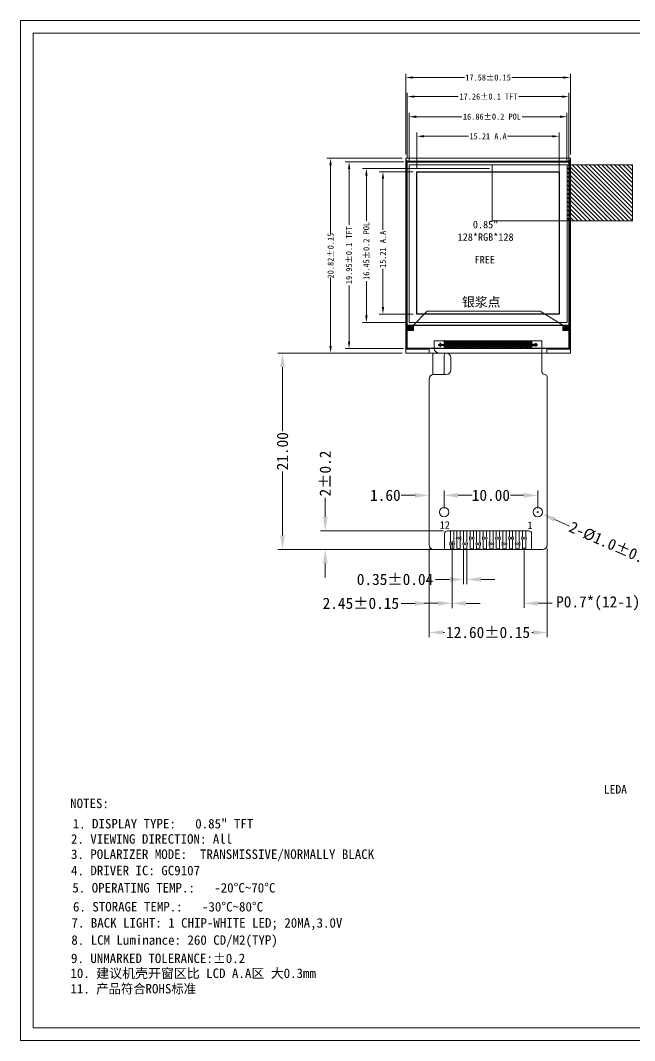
# Model space of a CAD drawing. Header units: millimetres. Extents: x 1551 to 1715, y -93 to 16.
# Drawn here: x 1551.4 to 1617, y -93.4 to 15.7 of the extents above; entities that cross this region are included whole.
import ezdxf
from ezdxf.lldxf.tags import DXFTag

# ---------------------------------------------------------------- set-up
doc = ezdxf.new("R2010")
doc.units = ezdxf.units.MM
for name, color, linetype, lineweight in [('BEZEL', 4, 'Continuous', 20), ('CEN', 1, 'CENTER', 15), ('FPC', 40, 'Continuous', 20), ('OBJ-DIM', 2, 'Continuous', 15), ('图框', 7, 'Continuous', 0)]:
    doc.layers.add(name, color=color, linetype=linetype, lineweight=lineweight)
doc.layers.add('DIM', color=120, linetype='Continuous')
doc.layers.add('Frame', color=7, linetype='Continuous')
doc.styles.add('宋体', font='')
doc.styles.get('宋体').set_extended_font_data('SimSun')
tags = doc.linetypes.add('CENTER', pattern=[2, 1.25, -0.25, 0.25, -0.25]).pattern_tags.tags
tags[10:11] = [DXFTag(74, 4), DXFTag(75, 0), DXFTag(340, '0'), DXFTag(46, 0.0), DXFTag(50, 0.0), DXFTag(44, 0.0), DXFTag(45, 0.0)]
tags[8:9] = [DXFTag(74, 4), DXFTag(75, 0), DXFTag(340, '0'), DXFTag(46, 0.0), DXFTag(50, 0.0), DXFTag(44, 0.0), DXFTag(45, 0.0)]
tags[6:7] = [DXFTag(74, 4), DXFTag(75, 0), DXFTag(340, '0'), DXFTag(46, 0.0), DXFTag(50, 0.0), DXFTag(44, 0.0), DXFTag(45, 0.0)]
tags[4:5] = [DXFTag(74, 4), DXFTag(75, 0), DXFTag(340, '0'), DXFTag(46, 0.0), DXFTag(50, 0.0), DXFTag(44, 0.0), DXFTag(45, 0.0)]
doc.dimstyles.new('ISO-25$0', dxfattribs={"dimscale": 0.5, "dimtxt": 2, "dimasz": 2, "dimexe": 0.8, "dimexo": 0.8, "dimtad": 0, "dimrnd": 0.01, "dimzin": 9, "dimdsep": 46, "dimtxsty": 'Standard', "dimcen": 2.5, "dimadec": 0, "dimazin": 2, "dimtfac": 1, "dimtofl": 0, "dimtmove": 0, "dimatfit": 0, "dimfxl": 1, "dimlwd": 13, "dimlwe": 13, "dimarcsym": 0})
doc.dimstyles.new('标准', dxfattribs={"dimtxt": 1.8, "dimasz": 1.5, "dimexe": 0.5, "dimexo": 0.4, "dimgap": 0.1, "dimtad": 1, "dimzin": 1, "dimdsep": 46, "dimtxsty": '宋体', "dimblk": 'CLOSEDBLANK', "dimcen": 0.09, "dimclrd": 96, "dimclre": 96, "dimclrt": 3, "dimadec": 0, "dimazin": 0, "dimtfac": 1, "dimtofl": 0, "dimtmove": 0, "dimatfit": 1, "dimldrblk": 'CLOSEDBLANK', "dimfxl": 1, "dimtolj": 1, "dimlwd": 0, "dimlwe": 0, "dimarcsym": 0})

# ---------------------------------------------------------------- blocks, each defined once
blk = doc.blocks.new('*D1')
at = {"color": 3, "lineweight": 13, "transparency": 16777216}
for p, q in [((1592.32, 0.54), (1586.06, 0.54)), ((1586.46, -0.21), (1586.46, -6.19)), ((1586.46, -18.66), (1586.46, -12.65)), ((1592.28, -19.41), (1586.06, -19.41))]:
    blk.add_line(p, q, dxfattribs=at)
at = {"color": 3, "transparency": 16777216}
for points in [[(1586.34, -0.21), (1586.59, -0.21), (1586.46, 0.54)], [(1586.34, -18.66), (1586.59, -18.66), (1586.46, -19.41)]]:
    blk.add_solid(points, dxfattribs=at)
at = {"layer": 'DEFPOINTS', "color": 0, "transparency": 16777216}
for p in [(1592.72, 0.54), (1586.46, -19.41), (1592.68, -19.41)]:
    blk.add_point(p, dxfattribs=at)
at = {"color": 3, "lineweight": 0, "transparency": 16777216, "insert": (1586.46, -9.42), "char_height": 0.65, "attachment_point": 5, "rotation": 90, "style": '宋体'}
blk.add_mtext('19.95%%P0.1 TFT', dxfattribs=at)
blk = doc.blocks.new('*D2')
at = {"color": 3, "lineweight": 13, "transparency": 16777216}
for p, q in [((1592.68, 0.94), (1592.68, 7.93)), ((1609.94, 0.54), (1609.94, 7.93)), ((1593.43, 7.53), (1598.11, 7.53)), ((1609.19, 7.53), (1604.58, 7.53))]:
    blk.add_line(p, q, dxfattribs=at)
at = {"color": 3, "transparency": 16777216}
for points in [[(1593.43, 7.65), (1593.43, 7.4), (1592.68, 7.53)], [(1609.19, 7.65), (1609.19, 7.4), (1609.94, 7.53)]]:
    blk.add_solid(points, dxfattribs=at)
at = {"layer": 'DEFPOINTS', "color": 0, "transparency": 16777216}
for p in [(1609.94, 7.53), (1592.68, 0.54), (1609.94, 0.14)]:
    blk.add_point(p, dxfattribs=at)
at = {"color": 3, "lineweight": 0, "transparency": 16777216, "insert": (1601.35, 7.53), "char_height": 0.65, "attachment_point": 5, "style": '宋体'}
blk.add_mtext('17.26%%P0.1 TFT', dxfattribs=at)
blk = doc.blocks.new('*D5')
at = {"color": 3, "lineweight": 13, "transparency": 16777216}
for p, q in [((1592.88, 0.64), (1592.88, 5.78)), ((1609.74, 0.64), (1609.74, 5.78)), ((1593.63, 5.38), (1598.49, 5.38)), ((1608.99, 5.38), (1604.96, 5.38))]:
    blk.add_line(p, q, dxfattribs=at)
at = {"color": 3, "transparency": 16777216}
for points in [[(1593.63, 5.5), (1593.63, 5.25), (1592.88, 5.38)], [(1608.99, 5.5), (1608.99, 5.25), (1609.74, 5.38)]]:
    blk.add_solid(points, dxfattribs=at)
at = {"layer": 'DEFPOINTS', "color": 0, "transparency": 16777216}
for p in [(1609.74, 5.38), (1592.88, 0.24), (1609.74, 0.24)]:
    blk.add_point(p, dxfattribs=at)
at = {"color": 3, "lineweight": 0, "transparency": 16777216, "insert": (1601.72, 5.38), "char_height": 0.65, "attachment_point": 5, "style": '宋体'}
blk.add_mtext('16.86%%p0.2 POL', dxfattribs=at)
blk = doc.blocks.new('*D6')
at = {"color": 3, "lineweight": 13, "transparency": 16777216}
for p, q in [((1601.45, -0.16), (1587.91, -0.16)), ((1588.31, -0.91), (1588.31, -5.74)), ((1588.31, -15.86), (1588.31, -12.21)), ((1592.48, -16.61), (1587.91, -16.61))]:
    blk.add_line(p, q, dxfattribs=at)
at = {"color": 3, "transparency": 16777216}
for points in [[(1588.19, -0.91), (1588.44, -0.91), (1588.31, -0.16)], [(1588.19, -15.86), (1588.44, -15.86), (1588.31, -16.61)]]:
    blk.add_solid(points, dxfattribs=at)
at = {"layer": 'DEFPOINTS', "color": 0, "transparency": 16777216}
for p in [(1601.85, -0.16), (1588.31, -16.61), (1592.88, -16.61)]:
    blk.add_point(p, dxfattribs=at)
at = {"color": 3, "lineweight": 0, "transparency": 16777216, "insert": (1588.31, -8.97), "char_height": 0.65, "attachment_point": 5, "rotation": 90, "style": '宋体'}
blk.add_mtext('16.45%%P0.2 POL', dxfattribs=at)
blk = doc.blocks.new('*D8')
at = {"color": 3, "lineweight": 13, "transparency": 16777216}
for p, q in [((1593.31, -0.5), (1589.68, -0.5)), ((1590.08, -1.25), (1590.08, -6.72)), ((1590.08, -14.96), (1590.08, -10.88)), ((1593.31, -15.71), (1589.68, -15.71))]:
    blk.add_line(p, q, dxfattribs=at)
at = {"color": 3, "transparency": 16777216}
for points in [[(1589.96, -1.25), (1590.21, -1.25), (1590.08, -0.5)], [(1589.96, -14.96), (1590.21, -14.96), (1590.08, -15.71)]]:
    blk.add_solid(points, dxfattribs=at)
at = {"layer": 'DEFPOINTS', "color": 0, "transparency": 16777216}
for p in [(1590.08, -0.5), (1593.71, -0.5), (1593.71, -15.71)]:
    blk.add_point(p, dxfattribs=at)
at = {"color": 3, "lineweight": 0, "transparency": 16777216, "insert": (1590.08, -8.8), "char_height": 0.65, "attachment_point": 5, "rotation": 90, "style": '宋体'}
blk.add_mtext('15.21 A.A', dxfattribs=at)
blk = doc.blocks.new('*D9')
at = {"color": 3, "lineweight": 13, "transparency": 16777216}
for p, q in [((1593.71, -0.1), (1593.71, 3.69)), ((1594.46, 3.29), (1599.23, 3.29)), ((1608.16, 3.29), (1603.39, 3.29)), ((1608.91, -0.5), (1608.91, 3.69))]:
    blk.add_line(p, q, dxfattribs=at)
at = {"color": 3, "transparency": 16777216}
for points in [[(1594.46, 3.41), (1594.46, 3.16), (1593.71, 3.29)], [(1608.16, 3.41), (1608.16, 3.16), (1608.91, 3.29)]]:
    blk.add_solid(points, dxfattribs=at)
at = {"layer": 'DEFPOINTS', "color": 0, "transparency": 16777216}
for p in [(1608.91, 3.29), (1593.71, -0.5), (1608.91, -0.9)]:
    blk.add_point(p, dxfattribs=at)
at = {"color": 3, "lineweight": 0, "transparency": 16777216, "insert": (1601.31, 3.29), "char_height": 0.65, "attachment_point": 5, "style": '宋体'}
blk.add_mtext('15.21 A.A', dxfattribs=at)
blk = doc.blocks.new('*D26')
at = {"color": 3, "lineweight": 13, "transparency": 16777216}
for p, q in [((1592.52, 1.34), (1592.52, 9.97)), ((1610.1, 1.34), (1610.1, 9.97)), ((1593.27, 9.57), (1598.79, 9.57)), ((1609.35, 9.57), (1603.84, 9.57))]:
    blk.add_line(p, q, dxfattribs=at)
at = {"color": 3, "transparency": 16777216}
for points in [[(1593.27, 9.69), (1593.27, 9.44), (1592.52, 9.57)], [(1609.35, 9.69), (1609.35, 9.44), (1610.1, 9.57)]]:
    blk.add_solid(points, dxfattribs=at)
at = {"layer": 'DEFPOINTS', "color": 0, "transparency": 16777216}
for p in [(1610.1, 9.57), (1592.52, 0.94), (1610.1, 0.94)]:
    blk.add_point(p, dxfattribs=at)
at = {"color": 3, "lineweight": 0, "transparency": 16777216, "insert": (1601.31, 9.57), "char_height": 0.65, "attachment_point": 5, "style": '宋体'}
blk.add_mtext('17.58%%P0.15', dxfattribs=at)
blk = doc.blocks.new('*D27')
at = {"color": 3, "lineweight": 13, "transparency": 16777216}
for p, q in [((1592.12, 0.94), (1584.09, 0.94)), ((1584.49, 0.19), (1584.49, -7.13)), ((1584.49, -19.13), (1584.49, -11.81)), ((1592.12, -19.88), (1584.09, -19.88))]:
    blk.add_line(p, q, dxfattribs=at)
at = {"color": 3, "transparency": 16777216}
for points in [[(1584.36, 0.19), (1584.61, 0.19), (1584.49, 0.94)], [(1584.36, -19.13), (1584.61, -19.13), (1584.49, -19.88)]]:
    blk.add_solid(points, dxfattribs=at)
at = {"layer": 'DEFPOINTS', "color": 0, "transparency": 16777216}
for p in [(1592.52, 0.94), (1584.49, -19.88), (1592.52, -19.88)]:
    blk.add_point(p, dxfattribs=at)
at = {"color": 3, "lineweight": 0, "transparency": 16777216, "insert": (1584.49, -9.47), "char_height": 0.65, "attachment_point": 5, "rotation": 90, "style": '宋体'}
blk.add_mtext('20.82{\\Ftxt|c0;\\Q3;%%P0.15}', dxfattribs=at)
blk = doc.blocks.new('A$C2CD672AE')
at = {"color": 6}
blk.add_lwpolyline([(1.03, 18.91), (16.23, 18.91), (16.23, 3.7), (1.03, 3.7)], close=True, dxfattribs=at)
for points in [[(3.98, 0.35), (3.38, 0.35), (3.38, 0.45), (3.98, 0.45)], [(3.58, 0.55), (3.48, 0.55), (3.48, 0.25), (3.58, 0.25)], [(4.05, 0.15), (3.98, 0.15), (3.98, 0.85), (4.05, 0.85)], [(3.98, 0.15), (4.05, 0.15), (4.05, 0.85), (3.98, 0.85)], [(4.18, 0.15), (4.11, 0.15), (4.11, 0.85), (4.18, 0.85)], [(4.31, 0.15), (4.24, 0.15), (4.24, 0.85), (4.31, 0.85)], [(4.44, 0.15), (4.37, 0.15), (4.37, 0.85), (4.44, 0.85)], [(4.57, 0.15), (4.5, 0.15), (4.5, 0.85), (4.57, 0.85)], [(4.7, 0.15), (4.63, 0.15), (4.63, 0.85), (4.7, 0.85)], [(4.83, 0.15), (4.76, 0.15), (4.76, 0.85), (4.83, 0.85)], [(4.96, 0.15), (4.89, 0.15), (4.89, 0.85), (4.96, 0.85)], [(5.09, 0.15), (5.02, 0.15), (5.02, 0.85), (5.09, 0.85)], [(5.22, 0.15), (5.15, 0.15), (5.15, 0.85), (5.22, 0.85)], [(5.35, 0.15), (5.28, 0.15), (5.28, 0.85), (5.35, 0.85)], [(5.48, 0.15), (5.41, 0.15), (5.41, 0.85), (5.48, 0.85)], [(5.61, 0.15), (5.54, 0.15), (5.54, 0.85), (5.61, 0.85)], [(5.74, 0.15), (5.67, 0.15), (5.67, 0.85), (5.74, 0.85)], [(5.87, 0.15), (5.8, 0.15), (5.8, 0.85), (5.87, 0.85)], [(6, 0.15), (5.93, 0.15), (5.93, 0.85), (6, 0.85)], [(6.13, 0.15), (6.06, 0.15), (6.06, 0.85), (6.13, 0.85)], [(6.26, 0.15), (6.19, 0.15), (6.19, 0.85), (6.26, 0.85)], [(6.39, 0.15), (6.32, 0.15), (6.32, 0.85), (6.39, 0.85)], [(6.52, 0.15), (6.45, 0.15), (6.45, 0.85), (6.52, 0.85)], [(6.65, 0.15), (6.58, 0.15), (6.58, 0.85), (6.65, 0.85)], [(6.78, 0.15), (6.71, 0.15), (6.71, 0.85), (6.78, 0.85)], [(6.91, 0.15), (6.84, 0.15), (6.84, 0.85), (6.91, 0.85)], [(7.04, 0.15), (6.97, 0.15), (6.97, 0.85), (7.04, 0.85)], [(7.17, 0.15), (7.1, 0.15), (7.1, 0.85), (7.17, 0.85)], [(7.3, 0.15), (7.23, 0.15), (7.23, 0.85), (7.3, 0.85)], [(7.43, 0.15), (7.36, 0.15), (7.36, 0.85), (7.43, 0.85)], [(7.56, 0.15), (7.49, 0.15), (7.49, 0.85), (7.56, 0.85)], [(7.69, 0.15), (7.62, 0.15), (7.62, 0.85), (7.69, 0.85)], [(7.82, 0.15), (7.75, 0.15), (7.75, 0.85), (7.82, 0.85)], [(7.95, 0.15), (7.88, 0.15), (7.88, 0.85), (7.95, 0.85)], [(8.08, 0.15), (8.01, 0.15), (8.01, 0.85), (8.08, 0.85)], [(8.21, 0.15), (8.14, 0.15), (8.14, 0.85), (8.21, 0.85)], [(8.34, 0.15), (8.27, 0.15), (8.27, 0.85), (8.34, 0.85)], [(8.47, 0.15), (8.4, 0.15), (8.4, 0.85), (8.47, 0.85)], [(8.6, 0.15), (8.53, 0.15), (8.53, 0.85), (8.6, 0.85)], [(8.73, 0.15), (8.66, 0.15), (8.66, 0.85), (8.73, 0.85)], [(8.86, 0.15), (8.79, 0.15), (8.79, 0.85), (8.86, 0.85)], [(8.99, 0.15), (8.92, 0.15), (8.92, 0.85), (8.99, 0.85)], [(9.12, 0.15), (9.05, 0.15), (9.05, 0.85), (9.12, 0.85)], [(9.25, 0.15), (9.18, 0.15), (9.18, 0.85), (9.25, 0.85)], [(9.38, 0.15), (9.31, 0.15), (9.31, 0.85), (9.38, 0.85)], [(9.51, 0.15), (9.44, 0.15), (9.44, 0.85), (9.51, 0.85)], [(9.64, 0.15), (9.57, 0.15), (9.57, 0.85), (9.64, 0.85)], [(9.77, 0.15), (9.7, 0.15), (9.7, 0.85), (9.77, 0.85)], [(9.9, 0.15), (9.83, 0.15), (9.83, 0.85), (9.9, 0.85)], [(10.03, 0.15), (9.96, 0.15), (9.96, 0.85), (10.03, 0.85)], [(10.16, 0.15), (10.09, 0.15), (10.09, 0.85), (10.16, 0.85)], [(10.29, 0.15), (10.22, 0.15), (10.22, 0.85), (10.29, 0.85)], [(10.42, 0.15), (10.35, 0.15), (10.35, 0.85), (10.42, 0.85)], [(10.55, 0.15), (10.48, 0.15), (10.48, 0.85), (10.55, 0.85)], [(10.68, 0.15), (10.61, 0.15), (10.61, 0.85), (10.68, 0.85)], [(10.81, 0.15), (10.74, 0.15), (10.74, 0.85), (10.81, 0.85)], [(10.94, 0.15), (10.87, 0.15), (10.87, 0.85), (10.94, 0.85)], [(11.07, 0.15), (11, 0.15), (11, 0.85), (11.07, 0.85)], [(11.2, 0.15), (11.13, 0.15), (11.13, 0.85), (11.2, 0.85)], [(11.33, 0.15), (11.26, 0.15), (11.26, 0.85), (11.33, 0.85)], [(11.46, 0.15), (11.39, 0.15), (11.39, 0.85), (11.46, 0.85)], [(11.59, 0.15), (11.52, 0.15), (11.52, 0.85), (11.59, 0.85)], [(11.72, 0.15), (11.65, 0.15), (11.65, 0.85), (11.72, 0.85)], [(11.85, 0.15), (11.78, 0.15), (11.78, 0.85), (11.85, 0.85)], [(11.98, 0.15), (11.91, 0.15), (11.91, 0.85), (11.98, 0.85)], [(12.11, 0.15), (12.04, 0.15), (12.04, 0.85), (12.11, 0.85)], [(12.24, 0.15), (12.17, 0.15), (12.17, 0.85), (12.24, 0.85)], [(12.37, 0.15), (12.3, 0.15), (12.3, 0.85), (12.37, 0.85)], [(12.5, 0.15), (12.43, 0.15), (12.43, 0.85), (12.5, 0.85)], [(12.63, 0.15), (12.56, 0.15), (12.56, 0.85), (12.63, 0.85)], [(12.76, 0.15), (12.69, 0.15), (12.69, 0.85), (12.76, 0.85)], [(12.89, 0.15), (12.82, 0.15), (12.82, 0.85), (12.89, 0.85)], [(13.02, 0.15), (12.95, 0.15), (12.95, 0.85), (13.02, 0.85)], [(13.15, 0.15), (13.08, 0.15), (13.08, 0.85), (13.15, 0.85)], [(13.28, 0.15), (13.21, 0.15), (13.21, 0.85), (13.28, 0.85)], [(13.28, 0.35), (13.88, 0.35), (13.88, 0.45), (13.28, 0.45)], [(13.68, 0.55), (13.78, 0.55), (13.78, 0.25), (13.68, 0.25)]]:
    blk.add_lwpolyline(points, close=True)
at = {"layer": 'DIM'}
for p, q in [((0, 19.95), (17.26, 19.95)), ((0, 0), (0, 19.95)), ((17.26, 19.95), (17.26, 0)), ((0, 2.5), (17.26, 2.5)), ((17.26, 0), (0, 0))]:
    blk.add_line(p, q, dxfattribs=at)
at = {"color": 4, "char_height": 2, "attachment_point": 1, "style": '宋体'}
for s, insert, width in [('{\\H0.4x;   0.85" \\P128*RGB*128}', (5.37, 13.66), 8.1916), ('{\\H0.4x;FREE}', (7.19, 9.9), 3.1399)]:
    blk.add_mtext(s, dxfattribs=dict(at, insert=insert, width=width))
blk = doc.blocks.new('*D29')
at = {"color": 4, "lineweight": 0, "transparency": 16777216}
for p, q in [((1595.01, -40.78), (1595.01, -50.25)), ((1607.61, -40.78), (1607.61, -50.25)), ((1596.51, -49.75), (1596.64, -49.75)), ((1606.11, -49.75), (1605.98, -49.75))]:
    blk.add_line(p, q, dxfattribs=at)
at = {"color": 4, "transparency": 16777216}
for points in [[(1596.51, -49.5), (1596.51, -50), (1595.01, -49.75)], [(1606.11, -49.5), (1606.11, -50), (1607.61, -49.75)]]:
    blk.add_solid(points, dxfattribs=at)
at = {"layer": 'DEFPOINTS', "color": 0, "transparency": 16777216}
for p in [(1595.01, -40.38), (1607.61, -40.38), (1607.61, -49.75)]:
    blk.add_point(p, dxfattribs=at)
at = {"color": 4, "lineweight": 0, "transparency": 16777216, "insert": (1601.31, -49.75), "char_height": 1.2, "attachment_point": 5, "style": '宋体'}
blk.add_mtext('\\A1;12.60%%p0.15', dxfattribs=at)
blk = doc.blocks.new('_ClosedBlank')
at = {"color": 0, "linetype": 'ByBlock', "lineweight": -2}
for p, q in [((-1, 0.167), (0, 0)), ((-1, 0.167), (-1, -0.167)), ((0, 0), (-1, -0.167))]:
    blk.add_line(p, q, dxfattribs=at)
blk = doc.blocks.new('*D30')
at = {"color": 4, "lineweight": 0, "transparency": 16777216}
for p, q in [((1595.01, -40.78), (1595.01, -47.14)), ((1597.46, -40.68), (1597.46, -47.14)), ((1593.51, -46.64), (1592.01, -46.64)), ((1598.96, -46.64), (1600.46, -46.64))]:
    blk.add_line(p, q, dxfattribs=at)
at = {"color": 4, "transparency": 16777216}
for points in [[(1593.51, -46.39), (1593.51, -46.89), (1595.01, -46.64)], [(1598.96, -46.39), (1598.96, -46.89), (1597.46, -46.64)]]:
    blk.add_solid(points, dxfattribs=at)
at = {"layer": 'DEFPOINTS', "color": 0, "transparency": 16777216}
for p in [(1597.46, -40.28), (1595.01, -40.38), (1597.46, -46.64)]:
    blk.add_point(p, dxfattribs=at)
at = {"color": 4, "lineweight": 0, "transparency": 16777216, "insert": (1587.72, -46.64), "char_height": 1.2, "attachment_point": 5, "style": '宋体'}
blk.add_mtext('\\A1;2.45%%p0.15', dxfattribs=at)
blk = doc.blocks.new('*D31')
at = {"color": 4, "lineweight": 0, "transparency": 16777216}
for p, q in [((1598.69, -40.88), (1598.69, -44.58)), ((1599.04, -40.88), (1599.04, -44.58)), ((1597.19, -44.08), (1595.69, -44.08)), ((1600.54, -44.08), (1602.04, -44.08))]:
    blk.add_line(p, q, dxfattribs=at)
at = {"color": 4, "transparency": 16777216}
for points in [[(1597.19, -43.83), (1597.19, -44.33), (1598.69, -44.08)], [(1600.54, -43.83), (1600.54, -44.33), (1599.04, -44.08)]]:
    blk.add_solid(points, dxfattribs=at)
at = {"layer": 'DEFPOINTS', "color": 0, "transparency": 16777216}
for p in [(1598.69, -40.48), (1599.04, -40.48), (1599.04, -44.08)]:
    blk.add_point(p, dxfattribs=at)
at = {"color": 4, "lineweight": 0, "transparency": 16777216, "insert": (1591.37, -44.08), "char_height": 1.2, "attachment_point": 5, "style": '宋体'}
blk.add_mtext('\\A1;0.35%%p0.04', dxfattribs=at)
blk = doc.blocks.new('*D32')
at = {"color": 4, "lineweight": 0, "transparency": 16777216}
for p, q in [((1606.52, -36.88), (1606.7, -36.88)), ((1606.61, -36.97), (1606.61, -36.79)), ((1608.44, -37.68), (1610.01, -38.37))]:
    blk.add_line(p, q, dxfattribs=at)
at = {"color": 4, "transparency": 16777216}
blk.add_solid([(1608.54, -37.45), (1608.34, -37.91), (1607.07, -37.08)], dxfattribs=at)
at = {"layer": 'DEFPOINTS', "color": 0, "transparency": 16777216}
for p in [(1606.15, -36.68), (1607.07, -37.08)]:
    blk.add_point(p, dxfattribs=at)
at = {"color": 4, "lineweight": 0, "transparency": 16777216, "insert": (1614.73, -40.44), "char_height": 1.2, "attachment_point": 5, "rotation": 336.3049, "style": '宋体'}
blk.add_mtext('\\A1;2-%%c1.0%%p0.05', dxfattribs=at)
blk = doc.blocks.new('*D33')
at = {"color": 4, "lineweight": 0, "transparency": 16777216}
for p, q in [((1597.46, -39.98), (1597.46, -47.13)), ((1605.16, -40.68), (1605.16, -47.13)), ((1595.96, -46.63), (1594.46, -46.63)), ((1606.66, -46.63), (1608.16, -46.63))]:
    blk.add_line(p, q, dxfattribs=at)
at = {"color": 4, "transparency": 16777216}
for points in [[(1595.96, -46.38), (1595.96, -46.88), (1597.46, -46.63)], [(1606.66, -46.38), (1606.66, -46.88), (1605.16, -46.63)]]:
    blk.add_solid(points, dxfattribs=at)
at = {"layer": 'DEFPOINTS', "color": 0, "transparency": 16777216}
for p in [(1597.46, -39.58), (1605.16, -40.28), (1605.16, -46.63)]:
    blk.add_point(p, dxfattribs=at)
at = {"color": 4, "lineweight": 0, "transparency": 16777216, "insert": (1616.74, -46.63), "char_height": 1.2, "attachment_point": 5, "style": '宋体'}
blk.add_mtext('\\A1;P0.7*(12-1)=7.7%%p0.1', dxfattribs=at)
blk = doc.blocks.new('*D34')
at = {"color": 4, "lineweight": 0, "transparency": 16777216}
for p, q in [((1596.61, -36.48), (1596.61, -34.59)), ((1606.61, -36.48), (1606.61, -34.59)), ((1598.11, -35.09), (1599.51, -35.09)), ((1605.11, -35.09), (1603.72, -35.09))]:
    blk.add_line(p, q, dxfattribs=at)
at = {"color": 4, "transparency": 16777216}
for points in [[(1598.11, -34.84), (1598.11, -35.34), (1596.61, -35.09)], [(1605.11, -34.84), (1605.11, -35.34), (1606.61, -35.09)]]:
    blk.add_solid(points, dxfattribs=at)
at = {"layer": 'DEFPOINTS', "color": 0, "transparency": 16777216}
for p in [(1606.61, -35.09), (1596.61, -36.88), (1606.61, -36.88)]:
    blk.add_point(p, dxfattribs=at)
at = {"color": 4, "lineweight": 0, "transparency": 16777216, "insert": (1601.61, -35.09), "char_height": 1.2, "attachment_point": 5, "style": '宋体'}
blk.add_mtext('\\A1;10.00', dxfattribs=at)
blk = doc.blocks.new('*D35')
at = {"color": 4, "lineweight": 0, "transparency": 16777216}
for p, q in [((1595.01, -36.48), (1595.01, -34.59)), ((1596.61, -36.48), (1596.61, -34.59)), ((1593.51, -35.09), (1592.01, -35.09)), ((1598.11, -35.09), (1599.61, -35.09))]:
    blk.add_line(p, q, dxfattribs=at)
at = {"color": 4, "transparency": 16777216}
for points in [[(1593.51, -34.84), (1593.51, -35.34), (1595.01, -35.09)], [(1598.11, -34.84), (1598.11, -35.34), (1596.61, -35.09)]]:
    blk.add_solid(points, dxfattribs=at)
at = {"layer": 'DEFPOINTS', "color": 0, "transparency": 16777216}
for p in [(1595.01, -35.09), (1595.01, -36.88), (1596.61, -36.88)]:
    blk.add_point(p, dxfattribs=at)
at = {"color": 4, "lineweight": 0, "transparency": 16777216, "insert": (1590.34, -35.09), "char_height": 1.2, "attachment_point": 5, "style": '宋体'}
blk.add_mtext('\\A1;1.60', dxfattribs=at)
blk = doc.blocks.new('*D36')
at = {"color": 4, "lineweight": 0, "transparency": 16777216}
for p, q in [((1583.92, -37.38), (1583.92, -35.34)), ((1596.56, -38.88), (1583.42, -38.88)), ((1596.56, -40.88), (1583.42, -40.88)), ((1583.92, -42.38), (1583.92, -43.88))]:
    blk.add_line(p, q, dxfattribs=at)
at = {"color": 4, "transparency": 16777216}
for points in [[(1583.67, -37.38), (1584.17, -37.38), (1583.92, -38.88)], [(1583.67, -42.38), (1584.17, -42.38), (1583.92, -40.88)]]:
    blk.add_solid(points, dxfattribs=at)
at = {"layer": 'DEFPOINTS', "color": 0, "transparency": 16777216}
for p in [(1596.96, -38.88), (1583.92, -40.88), (1596.96, -40.88)]:
    blk.add_point(p, dxfattribs=at)
at = {"color": 4, "lineweight": 0, "transparency": 16777216, "insert": (1583.92, -32.76), "char_height": 1.2, "attachment_point": 5, "rotation": 90, "style": '宋体'}
blk.add_mtext('\\A1;2±0.2', dxfattribs=at)
blk = doc.blocks.new('*D37')
at = {"color": 4, "lineweight": 0, "transparency": 16777216}
for p, q in [((1592.12, -19.88), (1578.85, -19.88)), ((1579.35, -21.38), (1579.35, -28.22)), ((1579.35, -39.38), (1579.35, -32.54)), ((1596.26, -40.88), (1578.85, -40.88))]:
    blk.add_line(p, q, dxfattribs=at)
at = {"color": 4, "transparency": 16777216}
for points in [[(1579.1, -21.38), (1579.6, -21.38), (1579.35, -19.88)], [(1579.1, -39.38), (1579.6, -39.38), (1579.35, -40.88)]]:
    blk.add_solid(points, dxfattribs=at)
at = {"layer": 'DEFPOINTS', "color": 0, "transparency": 16777216}
for p in [(1592.52, -19.88), (1579.35, -40.88), (1596.66, -40.88)]:
    blk.add_point(p, dxfattribs=at)
at = {"color": 4, "lineweight": 0, "transparency": 16777216, "insert": (1579.35, -30.38), "char_height": 1.2, "attachment_point": 5, "rotation": 90, "style": '宋体'}
blk.add_mtext('\\A1;21.00', dxfattribs=at)

msp = doc.modelspace()

# ---------------------------------------------------------------- hatches: boundary and pattern name
at = {"lineweight": 0}
h = msp.add_hatch(dxfattribs=at)
h.set_pattern_fill('ANSI31', color=2, scale=0.1, angle=90, style=0)
h.set_pattern_definition([(135, (28.94184, -11.03934), (-0.2245064, -0.2245064), [])])
h.paths.add_polyline_path([(1609.7416, 0.2407), (1609.7416, -5.7593), (1616.7416, -5.7593), (1616.7416, 0.2407)])
for points in [[(1593.3447, -17.4831), (1593.3447, -16.909), (1592.6816, -16.909), (1592.6816, -17.4831)], [(1609.9416, -17.4831), (1609.9416, -16.909), (1609.2785, -16.909), (1609.2785, -17.4831)]]:
    msp.add_hatch(color=256, dxfattribs=at).paths.add_polyline_path(points)

# ---------------------------------------------------------------- linework, layer by layer
for p, q in [((1592.5216, 0.9407), (1610.1016, 0.9407)), ((1592.5216, 0.9407), (1592.5216, 0.7407)), ((1610.0016, 0.6407), (1592.6216, 0.6407)), ((1601.7416, 0.2407), (1616.7416, 0.2407)), ((1601.7416, -5.7593), (1601.7416, 0.2407)), ((1610.1016, 0.9407), (1610.1016, 0.7407)), ((1616.7416, 0.2407), (1616.7416, -5.7593)), ((1616.7416, -5.7593), (1601.7416, -5.7593)), ((1593.3447, -16.909), (1594.7963, -15.4055)), ((1594.7963, -15.4055), (1606.8759, -15.4055)), ((1606.8759, -15.4055), (1609.2785, -16.909)), ((1592.5216, -19.4793), (1595.0216, -19.4793)), ((1592.5216, -19.4793), (1592.5216, -19.8793)), ((1595.0216, -19.4793), (1595.0216, -19.8793)), ((1607.6016, -19.4793), (1607.6016, -19.8793)), ((1607.6016, -19.4793), (1610.1016, -19.4793)), ((1610.1016, -19.4793), (1610.1016, -19.8793)), ((1610.1016, -19.4793), (1610.1016, -19.8793)), ((1592.5216, -19.8793), (1610.1016, -19.8793)), ((1596.1116, -40.8793), (1596.1116, -40.8793))]:
    msp.add_line(p, q, dxfattribs=at)
at = {"color": 32, "lineweight": 0}
for p, q in [((1595.5616, -18.559), (1607.0616, -18.559)), ((1595.5616, -18.559), (1595.5616, -19.3793)), ((1607.0616, -18.559), (1607.0616, -21.8793)), ((1596.0616, -19.8793), (1596.8421, -19.8793)), ((1597.3421, -20.3793), (1597.3421, -21.6793)), ((1595.0116, -22.6793), (1595.0116, -40.3793)), ((1596.8421, -22.1793), (1595.5116, -22.1793)), ((1607.3616, -22.1793), (1607.4116, -22.1793)), ((1607.6116, -40.3793), (1607.6116, -22.3793)), ((1607.1116, -40.8793), (1596.1116, -40.8793))]:
    msp.add_line(p, q, dxfattribs=at)
at = {"color": 30, "lineweight": 0}
for p, q in [((1596.6616, -39.1793), (1596.6616, -40.8793)), ((1596.9616, -38.8793), (1605.6616, -38.8793)), ((1605.9616, -39.1793), (1605.9616, -40.8793)), ((1596.4616, -40.8793), (1595.5116, -40.8793))]:
    msp.add_line(p, q, dxfattribs=at)
at = {"lineweight": 0}
for points in [[(1592.8816, -16.609), (1609.7416, -16.609), (1609.7416, 0.2407), (1592.8816, 0.2407)], [(1592.6816, -16.909), (1593.3447, -16.909), (1593.3447, -17.4831), (1592.6816, -17.4831)], [(1609.2785, -16.909), (1609.9416, -16.909), (1609.9416, -17.4831), (1609.2785, -17.4831)], [(1596.6641, -18.559), (1596.7291, -18.559), (1596.7291, -19.259), (1596.6641, -19.259)], [(1596.7941, -18.559), (1596.8591, -18.559), (1596.8591, -19.259), (1596.7941, -19.259)], [(1596.9241, -18.559), (1596.9891, -18.559), (1596.9891, -19.259), (1596.9241, -19.259)], [(1597.0541, -18.559), (1597.1191, -18.559), (1597.1191, -19.259), (1597.0541, -19.259)], [(1597.1841, -18.559), (1597.2491, -18.559), (1597.2491, -19.259), (1597.1841, -19.259)], [(1597.3141, -18.559), (1597.3791, -18.559), (1597.3791, -19.259), (1597.3141, -19.259)], [(1597.4441, -18.559), (1597.5091, -18.559), (1597.5091, -19.259), (1597.4441, -19.259)], [(1597.5741, -18.559), (1597.6391, -18.559), (1597.6391, -19.259), (1597.5741, -19.259)], [(1597.7041, -18.559), (1597.7691, -18.559), (1597.7691, -19.259), (1597.7041, -19.259)], [(1597.8341, -18.559), (1597.8991, -18.559), (1597.8991, -19.259), (1597.8341, -19.259)], [(1597.9641, -18.559), (1598.0291, -18.559), (1598.0291, -19.259), (1597.9641, -19.259)], [(1598.0941, -18.559), (1598.1591, -18.559), (1598.1591, -19.259), (1598.0941, -19.259)], [(1598.2241, -18.559), (1598.2891, -18.559), (1598.2891, -19.259), (1598.2241, -19.259)], [(1598.3541, -18.559), (1598.4191, -18.559), (1598.4191, -19.259), (1598.3541, -19.259)], [(1598.4841, -18.559), (1598.5491, -18.559), (1598.5491, -19.259), (1598.4841, -19.259)], [(1598.6141, -18.559), (1598.6791, -18.559), (1598.6791, -19.259), (1598.6141, -19.259)], [(1598.7441, -18.559), (1598.8091, -18.559), (1598.8091, -19.259), (1598.7441, -19.259)], [(1598.8741, -18.559), (1598.9391, -18.559), (1598.9391, -19.259), (1598.8741, -19.259)], [(1599.0041, -18.559), (1599.0691, -18.559), (1599.0691, -19.259), (1599.0041, -19.259)], [(1599.1341, -18.559), (1599.1991, -18.559), (1599.1991, -19.259), (1599.1341, -19.259)], [(1599.2641, -18.559), (1599.3291, -18.559), (1599.3291, -19.259), (1599.2641, -19.259)], [(1599.3941, -18.559), (1599.4591, -18.559), (1599.4591, -19.259), (1599.3941, -19.259)], [(1599.5241, -18.559), (1599.5891, -18.559), (1599.5891, -19.259), (1599.5241, -19.259)], [(1599.6541, -18.559), (1599.7191, -18.559), (1599.7191, -19.259), (1599.6541, -19.259)], [(1599.7841, -18.559), (1599.8491, -18.559), (1599.8491, -19.259), (1599.7841, -19.259)], [(1599.9141, -18.559), (1599.9791, -18.559), (1599.9791, -19.259), (1599.9141, -19.259)], [(1600.0441, -18.559), (1600.1091, -18.559), (1600.1091, -19.259), (1600.0441, -19.259)], [(1600.1741, -18.559), (1600.2391, -18.559), (1600.2391, -19.259), (1600.1741, -19.259)], [(1600.3041, -18.559), (1600.3691, -18.559), (1600.3691, -19.259), (1600.3041, -19.259)], [(1600.4341, -18.559), (1600.4991, -18.559), (1600.4991, -19.259), (1600.4341, -19.259)], [(1600.5641, -18.559), (1600.6291, -18.559), (1600.6291, -19.259), (1600.5641, -19.259)], [(1600.6941, -18.559), (1600.7591, -18.559), (1600.7591, -19.259), (1600.6941, -19.259)], [(1600.8241, -18.559), (1600.8891, -18.559), (1600.8891, -19.259), (1600.8241, -19.259)], [(1600.9541, -18.559), (1601.0191, -18.559), (1601.0191, -19.259), (1600.9541, -19.259)], [(1601.0841, -18.559), (1601.1491, -18.559), (1601.1491, -19.259), (1601.0841, -19.259)], [(1601.2141, -18.559), (1601.2791, -18.559), (1601.2791, -19.259), (1601.2141, -19.259)], [(1601.3441, -18.559), (1601.4091, -18.559), (1601.4091, -19.259), (1601.3441, -19.259)], [(1601.4741, -18.559), (1601.5391, -18.559), (1601.5391, -19.259), (1601.4741, -19.259)], [(1601.6041, -18.559), (1601.6691, -18.559), (1601.6691, -19.259), (1601.6041, -19.259)], [(1601.7341, -18.559), (1601.7991, -18.559), (1601.7991, -19.259), (1601.7341, -19.259)], [(1601.8641, -18.559), (1601.9291, -18.559), (1601.9291, -19.259), (1601.8641, -19.259)], [(1601.9941, -18.559), (1602.0591, -18.559), (1602.0591, -19.259), (1601.9941, -19.259)], [(1602.1241, -18.559), (1602.1891, -18.559), (1602.1891, -19.259), (1602.1241, -19.259)], [(1602.2541, -18.559), (1602.3191, -18.559), (1602.3191, -19.259), (1602.2541, -19.259)], [(1602.3841, -18.559), (1602.4491, -18.559), (1602.4491, -19.259), (1602.3841, -19.259)], [(1602.5141, -18.559), (1602.5791, -18.559), (1602.5791, -19.259), (1602.5141, -19.259)], [(1602.6441, -18.559), (1602.7091, -18.559), (1602.7091, -19.259), (1602.6441, -19.259)], [(1602.7741, -18.559), (1602.8391, -18.559), (1602.8391, -19.259), (1602.7741, -19.259)], [(1602.9041, -18.559), (1602.9691, -18.559), (1602.9691, -19.259), (1602.9041, -19.259)], [(1603.0341, -18.559), (1603.0991, -18.559), (1603.0991, -19.259), (1603.0341, -19.259)], [(1603.1641, -18.559), (1603.2291, -18.559), (1603.2291, -19.259), (1603.1641, -19.259)], [(1603.2941, -18.559), (1603.3591, -18.559), (1603.3591, -19.259), (1603.2941, -19.259)], [(1603.4241, -18.559), (1603.4891, -18.559), (1603.4891, -19.259), (1603.4241, -19.259)], [(1603.5541, -18.559), (1603.6191, -18.559), (1603.6191, -19.259), (1603.5541, -19.259)], [(1603.6841, -18.559), (1603.7491, -18.559), (1603.7491, -19.259), (1603.6841, -19.259)], [(1603.8141, -18.559), (1603.8791, -18.559), (1603.8791, -19.259), (1603.8141, -19.259)], [(1603.9441, -18.559), (1604.0091, -18.559), (1604.0091, -19.259), (1603.9441, -19.259)], [(1604.0741, -18.559), (1604.1391, -18.559), (1604.1391, -19.259), (1604.0741, -19.259)], [(1604.2041, -18.559), (1604.2691, -18.559), (1604.2691, -19.259), (1604.2041, -19.259)], [(1604.3341, -18.559), (1604.3991, -18.559), (1604.3991, -19.259), (1604.3341, -19.259)], [(1604.4641, -18.559), (1604.5291, -18.559), (1604.5291, -19.259), (1604.4641, -19.259)], [(1604.5941, -18.559), (1604.6591, -18.559), (1604.6591, -19.259), (1604.5941, -19.259)], [(1604.7241, -18.559), (1604.7891, -18.559), (1604.7891, -19.259), (1604.7241, -19.259)], [(1604.8541, -18.559), (1604.9191, -18.559), (1604.9191, -19.259), (1604.8541, -19.259)], [(1604.9841, -18.559), (1605.0491, -18.559), (1605.0491, -19.259), (1604.9841, -19.259)], [(1605.1141, -18.559), (1605.1791, -18.559), (1605.1791, -19.259), (1605.1141, -19.259)], [(1605.2441, -18.559), (1605.3091, -18.559), (1605.3091, -19.259), (1605.2441, -19.259)], [(1605.3741, -18.559), (1605.4391, -18.559), (1605.4391, -19.259), (1605.3741, -19.259)], [(1605.5041, -18.559), (1605.5691, -18.559), (1605.5691, -19.259), (1605.5041, -19.259)], [(1605.6341, -18.559), (1605.6991, -18.559), (1605.6991, -19.259), (1605.6341, -19.259)], [(1605.7641, -18.559), (1605.8291, -18.559), (1605.8291, -19.259), (1605.7641, -19.259)], [(1605.8941, -18.559), (1605.9591, -18.559), (1605.9591, -19.259), (1605.8941, -19.259)]]:
    msp.add_lwpolyline(points, close=True, dxfattribs=at)
at = {"color": 32, "lineweight": 0}
for centre, radius, start, end in [((1596.0616, -19.3793), 0.5, 180, 270), ((1596.8421, -20.3793), 0.5, 0, 90), ((1596.8421, -21.6793), 0.5, 270, 0), ((1595.5116, -22.6793), 0.5, 90, 180), ((1597.1256, -21.9983), 0.5, 180, 201.226143), ((1607.3616, -21.8793), 0.3, 180, 270), ((1607.4116, -22.3793), 0.2, 0, 90), ((1595.5116, -40.3793), 0.5, 180, 270), ((1607.1116, -40.3793), 0.5, 270, 0)]:
    msp.add_arc(centre, radius, start, end, dxfattribs=at)
at = {"color": 30, "lineweight": 0}
for centre, start, end in [((1596.9616, -39.1793), 90, 180), ((1605.6616, -39.1793), 360, 90)]:
    msp.add_arc(centre, 0.3, start, end, dxfattribs=at)
at = {"layer": 'BEZEL', "lineweight": 0}
for p, q in [((1592.6216, 0.7407), (1592.5216, 0.7407)), ((1592.5216, 0.7407), (1592.5216, -19.4793)), ((1592.6216, 0.7407), (1592.6216, -19.4793)), ((1610.0016, 0.7407), (1610.0016, -19.4793)), ((1610.1016, 0.7407), (1610.0016, 0.7407)), ((1610.1016, 0.7407), (1610.1016, -19.4793))]:
    msp.add_line(p, q, dxfattribs=at)
at = {"layer": 'FPC', "lineweight": 0}
for p, q in [((1595.4256, -19.8793), (1595.4256, -22.1867)), ((1596.6256, -21.9983), (1596.6256, -20.2293))]:
    msp.add_line(p, q, dxfattribs=at)
at = {"layer": 'FPC', "color": 2, "lineweight": 0}
for p, q in [((1597.2866, -38.8793), (1597.2866, -40.1007)), ((1597.2866, -38.8793), (1597.2866, -38.8793)), ((1597.6366, -38.8793), (1597.2866, -38.8793)), ((1597.6366, -40.1007), (1597.6366, -38.8793)), ((1597.9866, -38.8793), (1597.9866, -39.5007)), ((1598.3366, -38.8793), (1597.9866, -38.8793)), ((1598.3366, -39.5007), (1598.3366, -38.8793)), ((1598.6866, -38.8793), (1598.6866, -40.1007)), ((1599.0366, -38.8793), (1598.6866, -38.8793)), ((1599.0366, -40.1007), (1599.0366, -38.8793)), ((1599.3866, -38.8793), (1599.3866, -39.5007)), ((1599.7366, -38.8793), (1599.3866, -38.8793)), ((1599.7366, -39.5007), (1599.7366, -38.8793)), ((1600.0866, -38.8793), (1600.0866, -40.1007)), ((1600.4366, -38.8793), (1600.0866, -38.8793)), ((1600.4366, -40.1007), (1600.4366, -38.8793)), ((1600.7866, -38.8793), (1600.7866, -39.5007)), ((1601.1366, -38.8793), (1600.7866, -38.8793)), ((1601.1366, -39.5007), (1601.1366, -38.8793)), ((1601.4866, -38.8793), (1601.4866, -40.1007)), ((1601.8366, -38.8793), (1601.4866, -38.8793)), ((1601.8366, -40.1007), (1601.8366, -38.8793)), ((1602.1866, -38.8793), (1602.1866, -39.5007)), ((1602.5366, -38.8793), (1602.1866, -38.8793)), ((1602.5366, -39.5007), (1602.5366, -38.8793)), ((1602.8866, -38.8793), (1602.8866, -40.1007)), ((1603.2366, -38.8793), (1602.8866, -38.8793)), ((1603.2366, -40.1007), (1603.2366, -38.8793)), ((1603.5866, -38.8793), (1603.5866, -39.5007)), ((1603.9366, -38.8793), (1603.5866, -38.8793)), ((1603.9366, -39.5007), (1603.9366, -38.8793)), ((1604.2866, -38.8793), (1604.2866, -40.1007)), ((1604.6366, -38.8793), (1604.2866, -38.8793)), ((1604.6366, -40.1007), (1604.6366, -38.8793)), ((1604.9866, -38.8793), (1604.9866, -39.5007)), ((1605.3366, -38.8793), (1604.9866, -38.8793)), ((1605.3366, -39.5007), (1605.3366, -38.8793)), ((1597.9866, -39.8578), (1597.9866, -40.8793)), ((1598.3366, -40.8793), (1598.3366, -39.8578)), ((1599.3866, -39.8578), (1599.3866, -40.8793)), ((1599.7366, -40.8793), (1599.7366, -39.8578)), ((1600.7866, -39.8578), (1600.7866, -40.8793)), ((1601.1366, -40.8793), (1601.1366, -39.8578)), ((1602.1866, -39.8578), (1602.1866, -40.8793)), ((1602.5366, -40.8793), (1602.5366, -39.8578)), ((1603.5866, -39.8578), (1603.5866, -40.8793)), ((1603.9366, -40.8793), (1603.9366, -39.8578)), ((1604.9866, -39.8578), (1604.9866, -40.8793)), ((1605.3366, -40.8793), (1605.3366, -39.8578)), ((1597.2866, -40.4578), (1597.2866, -40.8793)), ((1597.6366, -40.8793), (1597.6366, -40.4578)), ((1598.6866, -40.4578), (1598.6866, -40.8793)), ((1599.0366, -40.8793), (1599.0366, -40.4578)), ((1600.0866, -40.4578), (1600.0866, -40.8793)), ((1600.4366, -40.8793), (1600.4366, -40.4578)), ((1601.4866, -40.4578), (1601.4866, -40.8793)), ((1601.8366, -40.8793), (1601.8366, -40.4578)), ((1602.4616, -40.8793), (1602.5366, -40.8793)), ((1602.5366, -40.8793), (1602.5366, -40.8793)), ((1602.8866, -40.4578), (1602.8866, -40.8793)), ((1603.2366, -40.8793), (1603.2366, -40.4578)), ((1604.2866, -40.4578), (1604.2866, -40.8793)), ((1604.6366, -40.8793), (1604.6366, -40.4578))]:
    msp.add_line(p, q, dxfattribs=at)
at = {"layer": 'FPC', "lineweight": 0}
for points in [[(1598.6866, -38.8793), (1598.6866, -38.8793)], [(1600.0866, -38.8793), (1600.0866, -38.8793)], [(1601.4866, -38.8793), (1601.4866, -38.8793)], [(1602.8866, -38.8793), (1602.8866, -38.8793)], [(1604.2866, -38.8793), (1604.2866, -38.8793)]]:
    msp.add_lwpolyline(points, dxfattribs=at)
at = {"layer": 'FPC', "color": 34, "lineweight": 0}
for centre in [(1596.6111, -36.8794), (1606.6111, -36.8794)]:
    msp.add_circle(centre, 0.5, dxfattribs=at)
at = {"layer": 'FPC', "color": 6, "lineweight": 0}
for centre in [(1597.4616, -40.2793), (1598.1616, -39.6793), (1598.8616, -40.2793), (1599.5616, -39.6793), (1600.2616, -40.2793), (1600.9616, -39.6793), (1601.6616, -40.2793), (1602.3616, -39.6793), (1603.0616, -40.2793), (1603.7616, -39.6793), (1604.4616, -40.2793), (1605.1616, -39.6793)]:
    msp.add_circle(centre, 0.1, dxfattribs=at)
at = {"layer": 'FPC', "lineweight": 0}
msp.add_arc((1597.2256, -20.2293), 0.6, 144.314665, 180, dxfattribs=at)
at = {"layer": 'FPC', "color": 2, "lineweight": 0}
for centre, radius, start, end in [((1597.4616, -40.2793), 0.25, 134.427004, 225.572996), ((1597.4616, -40.2793), 0.25, 314.427004, 45.572996), ((1598.1616, -39.6793), 0.25, 134.427004, 225.572996), ((1598.1616, -39.6793), 0.25, 314.427004, 45.572996), ((1598.8616, -40.2793), 0.25, 134.427004, 225.572996), ((1598.8616, -40.2793), 0.25, 314.427004, 45.572996), ((1599.5616, -39.6793), 0.25, 134.427004, 225.572996), ((1599.5616, -39.6793), 0.25, 314.427004, 45.572996), ((1600.2616, -40.2793), 0.25, 134.427004, 225.572996), ((1600.2616, -40.2793), 0.25, 314.427004, 45.572996), ((1600.9616, -39.6793), 0.25, 134.427004, 225.572996), ((1600.9616, -39.6793), 0.25, 314.427004, 45.572996), ((1601.6616, -40.2793), 0.25, 134.427004, 225.572996), ((1601.6616, -40.2793), 0.25, 314.427004, 45.572996), ((1602.3616, -39.6793), 0.25, 134.427004, 225.572996), ((1602.3616, -39.6793), 0.25, 314.427004, 45.572996), ((1603.0616, -40.2793), 0.25, 134.427004, 225.572996), ((1603.0616, -40.2793), 0.25, 314.427004, 45.572996), ((1603.7616, -39.6793), 0.25, 134.427004, 225.572996), ((1603.7616, -39.6793), 0.25, 314.427004, 45.572996), ((1604.4616, -40.2793), 0.25, 134.427004, 225.572996), ((1604.4616, -40.2793), 0.25, 314.427004, 45.572996), ((1605.1616, -39.6793), 0.25, 134.427004, 225.572996), ((1605.1616, -39.6793), 0.25, 314.427004, 45.572996), ((1597.4616, -40.8793), 0.1, 0, 180), ((1598.1616, -40.8793), 0.1, 0, 180), ((1598.8616, -40.8793), 0.1, 0, 180), ((1599.5616, -40.8793), 0.1, 0, 180), ((1600.2616, -40.8793), 0.1, 0, 180), ((1600.9616, -40.8793), 0.1, 0, 180), ((1601.6616, -40.8793), 0.1, 0, 180), ((1602.3616, -40.8793), 0.1, 0, 180), ((1603.0616, -40.8793), 0.1, 0, 180), ((1603.7616, -40.8793), 0.1, 0, 180), ((1604.4616, -40.8793), 0.1, 0, 180), ((1605.1616, -40.8793), 0.1, 0, 180)]:
    msp.add_arc(centre, radius, start, end, dxfattribs=at)
at = {"layer": 'Frame', "color": 7, "lineweight": 0}
msp.add_lwpolyline([(1714.9188, 15.6733), (1551.3515, 15.6733), (1551.3515, -93.3716), (1714.9188, -93.3716)], close=True, dxfattribs=at)
msp.add_lwpolyline([(1713.5557, -18.1454), (1713.5557, -92.0085), (1552.7145, -92.0085), (1552.7145, 14.3103), (1713.5557, 14.3103), (1713.5557, -18.1454)], dxfattribs=at)
at = {"layer": 'OBJ-DIM', "lineweight": 0}
msp.add_line((1609.9016, 0.5407), (1592.7216, 0.5407), dxfattribs=at)

# ---------------------------------------------------------------- block references
at = {"lineweight": 0}
msp.add_blockref('A$C2CD672AE', (1592.6816, -19.409), dxfattribs=at)

# ---------------------------------------------------------------- texts
at = {"lineweight": 0, "insert": (1598.5327, -13.9209), "char_height": 1, "width": 4.861874, "attachment_point": 1}
msp.add_mtext('{\\fSimSun|b0|i0|c134|p2;银浆点}', dxfattribs=at)
at = {"lineweight": 0, "char_height": 0.8, "width": 1.890439, "attachment_point": 1, "style": '宋体'}
for s, insert in [('12', (1596.1499, -37.8548)), ('1', (1605.5178, -37.8999))]:
    msp.add_mtext(s, dxfattribs=dict(at, insert=insert))
at = {"color": 7, "lineweight": 0, "insert": (1556.7593, -74.685), "char_height": 1.012935, "width": 27.258573, "attachment_point": 1}
msp.add_mtext('4. DRIVER IC: GC9107', dxfattribs=at)
at = {"layer": 'CEN', "color": 3, "lineweight": 0}
msp.add_text('LEDA', height=0.9072, dxfattribs=at).set_placement((1613.6753, -66.9748))
at = {"layer": '图框', "lineweight": 0}
for s, height, p in [('NOTES:', 1.01294, (1556.6671, -68.5209)), ('1. DISPLAY TYPE:   0.85" TFT', 1.012935, (1556.9339, -70.6946)), ('2. VIEWING DIRECTION: All', 1.012935, (1556.7507, -72.3252)), ('3. POLARIZER MODE:  TRANSMISSIVE/NORMALLY BLACK', 1.012935, (1556.7507, -73.9557)), ('5. OPERATING TEMP.:   -20%%DC~70%%DC', 1.012935, (1556.8995, -77.5434)), ('6. STORAGE TEMP.:   -30%%DC~80%%DC', 1.012935, (1556.9674, -79.5703)), ('7. BACK LIGHT: 1 CHIP-WHITE LED; 20MA,3.0V', 1.012935, (1556.8041, -81.2935)), ('8. LCM Luminance: 260 CD/M2(TYP)', 1.012935, (1556.7931, -83.1291)), ('9. UNMARKED TOLERANCE:%%P0.2', 1.012935, (1556.7554, -85.0852))]:
    msp.add_text(s, height=height, dxfattribs=at).set_placement(p)
at = {"layer": '图框', "lineweight": 0, "char_height": 1.012935, "attachment_point": 1}
for s, insert, width in [('10. {\\fSimSun|b0|i0|c134|p2;建议机壳开窗区比 LCD A.A区 大0.3mm}', (1556.6958, -85.6673), 32.555258), ('11. 产品符合ROHS标准', (1556.6958, -87.3204), 27.258573)]:
    msp.add_mtext(s, dxfattribs=dict(at, insert=insert, width=width))

# ---------------------------------------------------------------- dimensions: what is measured, and where the dimension line sits
at = {"lineweight": 0}
for base, p1, p2, text, dimstyle, override, picture, middle in [((1610.1016, 9.5686), (1592.5216, 0.9407), (1610.1016, 0.9407), '<>%%P0.15', 'ISO-25$0', {"dimtxt": 1.3, "dimasz": 1.5, "dimgap": 0.1, "dimrnd": 0.005, "dimtxsty": '宋体', "dimclrd": 3, "dimclre": 3, "dimclrt": 3, "dimfxl": 0.2}, '*D26', (1601.3116, 9.5686)), ((1609.9416, 7.5285), (1592.6816, 0.5407), (1609.9416, 0.1407), '<>%%P0.1 TFT', 'ISO-25$0', {"dimtxt": 1.3, "dimasz": 1.5, "dimgap": 0.1, "dimrnd": 0.005, "dimtxsty": '宋体', "dimclrd": 3, "dimclre": 3, "dimclrt": 3, "dimfxl": 0.2}, '*D2', (1601.3465, 7.5285)), ((1609.7416, 5.3794), (1592.8816, 0.2407), (1609.7416, 0.2407), '<>%%p0.2 POL', 'ISO-25$0', {"dimtxt": 1.3, "dimasz": 1.5, "dimgap": 0.1, "dimrnd": 0.005, "dimtxsty": '宋体', "dimclrd": 3, "dimclre": 3, "dimclrt": 3, "dimfxl": 0.2}, '*D5', (1601.7244, 5.3794)), ((1597.4616, -46.6386), (1595.0116, -40.3793), (1597.4616, -40.2793), '<>%%p0.15', '标准', {"dimtxt": 1.2, "dimtad": 0, "dimsah": 1, "dimclrd": 4, "dimclre": 4, "dimclrt": 4, "dimtix": 1}, '*D30', (1587.7183, -46.6386)), ((1605.1616, -46.6346), (1597.4616, -39.5793), (1605.1616, -40.2793), 'P0.7*(12-1)=7.7%%p0.1', '标准', {"dimtxt": 1.2, "dimtad": 0, "dimsah": 1, "dimclrd": 4, "dimclre": 4, "dimclrt": 4, "dimtix": 1}, '*D33', (1616.7354, -46.6346)), ((1599.0366, -44.0795), (1598.6866, -40.4793), (1599.0366, -40.4793), '<>%%p0.04', '标准', {"dimtxt": 1.2, "dimtad": 0, "dimsah": 1, "dimclrd": 4, "dimclre": 4, "dimclrt": 4, "dimtix": 1}, '*D31', (1591.3665, -44.0795)), ((1607.6116, -49.7515), (1595.0116, -40.3793), (1607.6116, -40.3793), '<>%%p0.15', '标准', {"dimtxt": 1.2, "dimtad": 0, "dimsah": 1, "dimclrd": 4, "dimclre": 4, "dimclrt": 4, "dimtix": 1}, '*D29', (1601.3116, -49.7515))]:
    dim = msp.add_linear_dim(base=base, p1=p1, p2=p2, text=text, dimstyle=dimstyle, override=override, dxfattribs=at)
    dim.commit()
    dim.dimension.update_dxf_attribs({"geometry": picture, "text_midpoint": middle, "dimtype": 160})
dim = msp.add_linear_dim(base=(1608.9148, 3.2875), p1=(1593.7084, -0.5026), p2=(1608.9148, -0.9026), text='<> A.A', dimstyle='ISO-25$0', override={"dimtxt": 1.3, "dimasz": 1.5, "dimgap": 0.1, "dimrnd": 0.005, "dimtxsty": '宋体', "dimclrd": 3, "dimclre": 3, "dimclrt": 3, "dimfxl": 0.2}, dxfattribs=at)
dim.commit()
dim.dimension.update_dxf_attribs({"geometry": '*D9', "text_midpoint": (1601.3116, 3.2875)})
for base, p1, p2, text, dimstyle, override, picture, middle in [((1584.4869, -19.8793), (1592.5216, 0.9407), (1592.5216, -19.8793), '<>{\\Ftxt|c0;\\Q3;%%P0.15}', 'ISO-25$0', {"dimtxt": 1.3, "dimasz": 1.5, "dimgap": 0.1, "dimrnd": 0.005, "dimtxsty": '宋体', "dimclrd": 3, "dimclre": 3, "dimclrt": 3, "dimfxl": 0.2}, '*D27', (1584.4869, -9.4693)), ((1586.4634, -19.409), (1592.7216, 0.5407), (1592.6816, -19.409), '<>%%P0.1 TFT', 'ISO-25$0', {"dimtxt": 1.3, "dimasz": 1.5, "dimgap": 0.1, "dimdec": 3, "dimrnd": 0.005, "dimtxsty": '宋体', "dimclrd": 3, "dimclre": 3, "dimclrt": 3, "dimfxl": 0.2}, '*D1', (1586.4634, -9.4203)), ((1588.313, -16.609), (1601.8456, -0.1593), (1592.8816, -16.609), '<>%%P0.2 POL', 'ISO-25$0', {"dimtxt": 1.3, "dimasz": 1.5, "dimgap": 0.1, "dimdec": 3, "dimrnd": 0.005, "dimtxsty": '宋体', "dimclrd": 3, "dimclre": 3, "dimclrt": 3, "dimfxl": 0.2}, '*D6', (1588.313, -8.9731)), ((1590.081, -0.5026), (1593.7084, -15.709), (1593.7084, -0.5026), '<> A.A', 'ISO-25$0', {"dimtxt": 1.3, "dimasz": 1.5, "dimgap": 0.1, "dimrnd": 0.005, "dimtxsty": '宋体', "dimclrd": 3, "dimclre": 3, "dimclrt": 3, "dimfxl": 0.2}, '*D8', (1590.081, -8.8044)), ((1583.9179, -40.8793), (1596.9616, -38.8793), (1596.9616, -40.8793), '2±0.2', '标准', {"dimtxt": 1.2, "dimtad": 0, "dimsah": 1, "dimclrd": 4, "dimclre": 4, "dimclrt": 4, "dimtix": 1}, '*D36', (1583.9179, -32.7645))]:
    dim = msp.add_linear_dim(base=base, p1=p1, p2=p2, angle=90, text=text, dimstyle=dimstyle, override=override, dxfattribs=at)
    dim.commit()
    dim.dimension.update_dxf_attribs({"geometry": picture, "text_midpoint": middle, "dimtype": 160})
dim = msp.add_linear_dim(base=(1579.348, -40.8793), p1=(1592.5216, -19.8793), p2=(1596.6616, -40.8793), angle=90, dimstyle='标准', override={"dimtxt": 1.2, "dimtad": 0, "dimsah": 1, "dimclrd": 4, "dimclre": 4, "dimclrt": 4, "dimtix": 1}, dxfattribs=at)
dim.commit()
dim.dimension.update_dxf_attribs({"geometry": '*D37', "text_midpoint": (1579.348, -30.3793)})
dim = msp.add_linear_dim(base=(1595.0116, -35.0921), p1=(1596.6111, -36.8794), p2=(1595.0116, -36.8794), dimstyle='标准', override={"dimtxt": 1.2, "dimtad": 0, "dimsah": 1, "dimclrd": 4, "dimclre": 4, "dimclrt": 4, "dimtix": 1}, dxfattribs=at)
dim.commit()
dim.dimension.update_dxf_attribs({"geometry": '*D35', "text_midpoint": (1590.3362, -35.0921), "dimtype": 160})
at = {"color": 4, "lineweight": 0}
dim = msp.add_linear_dim(base=(1606.6111, -35.0921), p1=(1596.6111, -36.8794), p2=(1606.6111, -36.8794), dimstyle='标准', override={"dimtxt": 1.2, "dimtad": 0, "dimsah": 1, "dimclrd": 4, "dimclre": 4, "dimclrt": 4, "dimtix": 1}, dxfattribs=at)
dim.commit()
dim.dimension.update_dxf_attribs({"geometry": '*D34', "text_midpoint": (1601.6111, -35.0921), "dimtype": 160})
at = {"lineweight": 0}
dim = msp.add_diameter_dim_2p(p1=(1606.1533, -36.6784), p2=(1607.069, -37.0803), text='2-%%c1.0%%p0.05', dimstyle='标准', override={"dimtxt": 1.2, "dimtad": 0, "dimsah": 1, "dimclrd": 4, "dimclre": 4, "dimclrt": 4, "dimtix": 1}, dxfattribs=at)
dim.commit()
dim.dimension.update_dxf_attribs({"geometry": '*D32', "text_midpoint": (1614.7296, -40.4423), "dimtype": 163})

doc.saveas('drawing.dxf')
